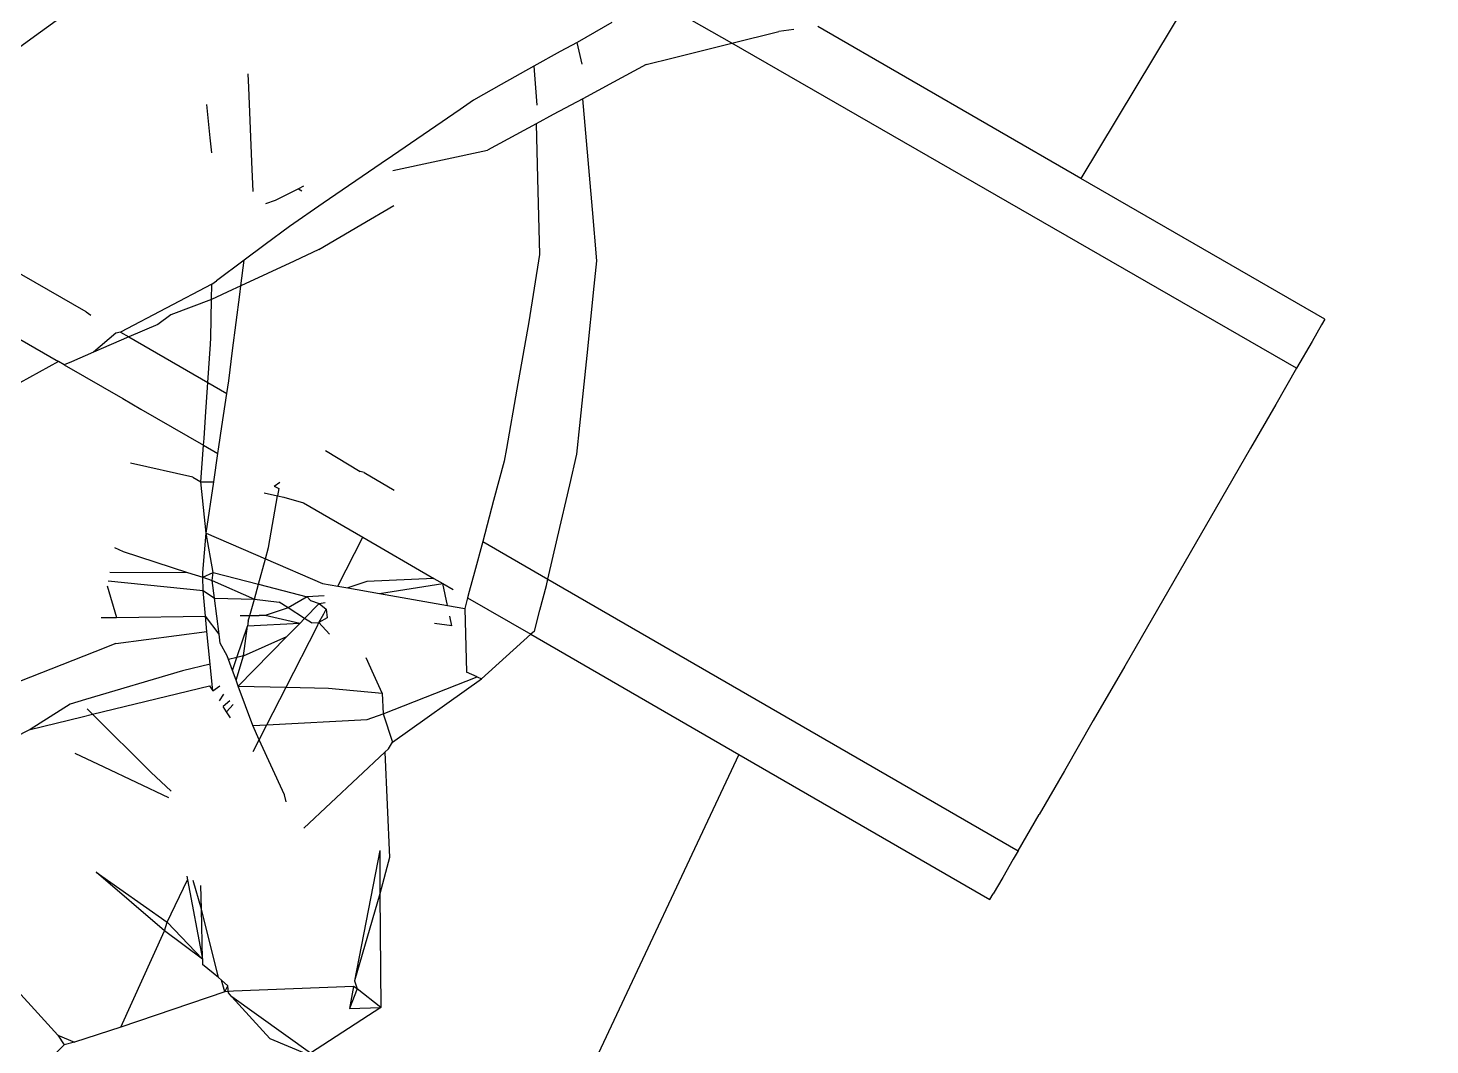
# Model space of a CAD drawing. Header units: inches. Extents: x 3324238 to 135265466, y -1036581 to 20094598.
# Drawn here: x 3354731.7715 to 3354732.1984, y -519085.2935 to -519084.984 of the extents above; entities that cross this region are included whole.
import ezdxf

# ---------------------------------------------------------------- set-up
doc = ezdxf.new("R2010")
doc.units = ezdxf.units.IN
doc.header["$MEASUREMENT"] = 0
doc.layers.add('FURNITURE', color=32, linetype='Continuous', lineweight=13)

msp = doc.modelspace()

# ---------------------------------------------------------------- linework, layer by layer
for p, q in [((3354732.133, -519084.96186, 0.00267), (3354732.09213, -519085.02978, 0.00267)), ((3354731.98585, -519084.98861, 0.00267), (3354731.96222, -519084.9751, 0.00267)), ((3354731.77344, -519084.9865, 0.00267), (3354731.78373, -519084.97901, 0.00267)), ((3354731.94933, -519084.98232, 0.00267), (3354731.93872, -519084.98842, 0.00267)), ((3354732.0047, -519084.98446, 0.00267), (3354732.00019, -519084.98503, 0.00267)), ((3354732.09213, -519085.02978, 0.00267), (3354732.01198, -519084.98353, 0.00267)), ((3354731.75682, -519084.99861, 0.00267), (3354731.77344, -519084.9865, 0.00267)), ((3354731.93872, -519084.98842, 0.00267), (3354731.93357, -519084.99116, 0.00267)), ((3354731.94025, -519084.995, 0.00267), (3354731.93872, -519084.98842, 0.00267)), ((3354731.96801, -519084.99306, 0.00267), (3354731.98585, -519084.98861, 0.00267)), ((3354731.98585, -519084.98861, 0.00267), (3354732.00019, -519084.98503, 0.00267)), ((3354732.15781, -519085.08754, 0.00267), (3354731.98585, -519084.98861, 0.00267)), ((3354731.93357, -519084.99116, 0.00267), (3354731.92556, -519084.99564, 0.00267)), ((3354731.95979, -519084.99511, 0.00267), (3354731.96801, -519084.99306, 0.00267)), ((3354731.92556, -519084.99564, 0.00267), (3354731.9156, -519085.00122, 0.00267)), ((3354731.92556, -519084.99564, 0.00267), (3354731.92648, -519085.00747, 0.00267)), ((3354731.95979, -519084.99511, 0.00267), (3354731.9498, -519085.00048, 0.00267)), ((3354731.83876, -519085.00212, 0.00267), (3354731.83859, -519084.99789, 0.00267)), ((3354731.9156, -519085.00122, 0.00267), (3354731.90719, -519085.00593, 0.00267)), ((3354731.9498, -519085.00048, 0.00267), (3354731.94045, -519085.00551, 0.00267)), ((3354731.83967, -519085.02474, 0.00267), (3354731.83876, -519085.00212, 0.00267)), ((3354731.90719, -519085.00593, 0.00267), (3354731.90308, -519085.00876, 0.00267)), ((3354731.94045, -519085.00551, 0.00267), (3354731.93147, -519085.01034, 0.00267)), ((3354731.94136, -519085.01602, 0.00267), (3354731.94045, -519085.00551, 0.00267)), ((3354731.82701, -519085.01743, 0.00267), (3354731.82597, -519085.00723, 0.00267)), ((3354731.90308, -519085.00876, 0.00267), (3354731.88253, -519085.02284, 0.00267)), ((3354731.93147, -519085.01034, 0.00267), (3354731.92622, -519085.01316, 0.00267)), ((3354731.92622, -519085.01316, 0.00267), (3354731.91139, -519085.02113, 0.00267)), ((3354731.92622, -519085.01316, 0.00267), (3354731.92664, -519085.02964, 0.00267)), ((3354731.82747, -519085.02197, 0.00267), (3354731.82701, -519085.01743, 0.00267)), ((3354731.94338, -519085.03926, 0.00267), (3354731.94136, -519085.01602, 0.00267)), ((3354731.88253, -519085.02284, 0.00267), (3354731.87902, -519085.02524, 0.00267)), ((3354731.88263, -519085.02732, 0.00267), (3354731.91139, -519085.02113, 0.00267)), ((3354731.84003, -519085.03372, 0.00267), (3354731.83967, -519085.02474, 0.00267)), ((3354731.87902, -519085.02524, 0.00267), (3354731.86143, -519085.0373, 0.00267)), ((3354731.92664, -519085.02964, 0.00267), (3354731.92722, -519085.05292, 0.00267)), ((3354732.1664, -519085.07264, 0.00267), (3354732.09213, -519085.02978, 0.00267)), ((3354731.85383, -519085.03292, 0.00267), (3354731.84677, -519085.03651, 0.00267)), ((3354731.8554, -519085.03212, 0.00267), (3354731.85383, -519085.03292, 0.00267)), ((3354731.85383, -519085.03292, 0.00267), (3354731.8549, -519085.03353, 0.00267)), ((3354731.84677, -519085.03651, 0.00267), (3354731.84387, -519085.03749, 0.00267)), ((3354731.86143, -519085.0373, 0.00267), (3354731.85113, -519085.04436, 0.00267)), ((3354731.87284, -519085.04389, 0.00267), (3354731.88288, -519085.03797, 0.00267)), ((3354731.94474, -519085.05486, 0.00267), (3354731.94338, -519085.03926, 0.00267)), ((3354731.85113, -519085.04436, 0.00267), (3354731.84373, -519085.04988, 0.00267)), ((3354731.86011, -519085.05141, 0.00267), (3354731.87284, -519085.04389, 0.00267)), ((3354731.84373, -519085.04988, 0.00267), (3354731.83734, -519085.05463, 0.00267)), ((3354731.86011, -519085.05141, 0.00267), (3354731.85253, -519085.05493, 0.00267)), ((3354731.92722, -519085.05292, 0.00267), (3354731.92399, -519085.07342, 0.00267)), ((3354731.78926, -519085.07034, 0.00267), (3354731.76008, -519085.0537, 0.00267)), ((3354731.83734, -519085.05463, 0.00267), (3354731.82887, -519085.06094, 0.00267)), ((3354731.83633, -519085.06246, 0.00267), (3354731.83734, -519085.05463, 0.00267)), ((3354731.85253, -519085.05493, 0.00267), (3354731.83633, -519085.06246, 0.00267)), ((3354731.94395, -519085.06252, 0.00267), (3354731.94474, -519085.05486, 0.00267)), ((3354731.8275, -519085.06196, 0.00267), (3354731.82887, -519085.06094, 0.00267)), ((3354731.8275, -519085.06196, 0.00267), (3354731.79969, -519085.07657, 0.00267)), ((3354731.8274, -519085.06662, 0.00267), (3354731.8275, -519085.06196, 0.00267)), ((3354731.83366, -519085.0637, 0.00267), (3354731.8274, -519085.06662, 0.00267)), ((3354731.83633, -519085.06246, 0.00267), (3354731.83366, -519085.0637, 0.00267)), ((3354731.8338, -519085.08212, 0.00267), (3354731.836, -519085.06506, 0.00267)), ((3354731.836, -519085.06506, 0.00267), (3354731.83633, -519085.06246, 0.00267)), ((3354731.94176, -519085.08368, 0.00267), (3354731.94395, -519085.06252, 0.00267)), ((3354731.8274, -519085.06662, 0.00267), (3354731.81497, -519085.07129, 0.00267)), ((3354731.82715, -519085.07829, 0.00267), (3354731.8274, -519085.06662, 0.00267)), ((3354731.78926, -519085.07034, 0.00267), (3354731.79068, -519085.07136, 0.00267)), ((3354731.81102, -519085.07423, 0.00267), (3354731.80221, -519085.07802, 0.00267)), ((3354731.81497, -519085.07129, 0.00267), (3354731.81102, -519085.07423, 0.00267)), ((3354731.92399, -519085.07342, 0.00267), (3354731.92037, -519085.09391, 0.00267)), ((3354732.16542, -519085.07434, 0.00267), (3354732.16252, -519085.07937, 0.00267)), ((3354732.1664, -519085.07264, 0.00267), (3354732.16542, -519085.07434, 0.00267)), ((3354731.76897, -519085.07865, 0.00267), (3354731.78077, -519085.08546, 0.00267)), ((3354731.79829, -519085.07686, 0.00267), (3354731.79143, -519085.08267, 0.00267)), ((3354731.80221, -519085.07802, 0.00267), (3354731.79143, -519085.08267, 0.00267)), ((3354731.79969, -519085.07657, 0.00267), (3354731.79829, -519085.07686, 0.00267)), ((3354731.79969, -519085.07657, 0.00267), (3354731.80221, -519085.07802, 0.00267)), ((3354731.80221, -519085.07802, 0.00267), (3354731.82629, -519085.09192, 0.00267)), ((3354731.8271, -519085.08023, 0.00267), (3354731.82715, -519085.07829, 0.00267)), ((3354731.79143, -519085.08267, 0.00267), (3354731.7847, -519085.08557, 0.00267)), ((3354731.82629, -519085.09192, 0.00267), (3354731.8271, -519085.08023, 0.00267)), ((3354731.83261, -519085.09142, 0.00267), (3354731.8338, -519085.08212, 0.00267)), ((3354732.16252, -519085.07937, 0.00267), (3354732.15781, -519085.08754, 0.00267)), ((3354731.78077, -519085.08546, 0.00267), (3354731.76606, -519085.0936, 0.00267)), ((3354731.78255, -519085.0865, 0.00267), (3354731.78077, -519085.08546, 0.00267)), ((3354731.7847, -519085.08557, 0.00267), (3354731.78255, -519085.0865, 0.00267)), ((3354731.78255, -519085.0865, 0.00267), (3354731.80039, -519085.09676, 0.00267)), ((3354731.93957, -519085.10494, 0.00267), (3354731.94176, -519085.08368, 0.00267)), ((3354731.83204, -519085.09524, 0.00267), (3354731.83261, -519085.09142, 0.00267)), ((3354732.15781, -519085.08754, 0.00267), (3354732.15147, -519085.09853, 0.00267)), ((3354731.82556, -519085.10238, 0.00267), (3354731.82629, -519085.09192, 0.00267)), ((3354731.82629, -519085.09192, 0.00267), (3354731.83204, -519085.09524, 0.00267)), ((3354731.83055, -519085.10526, 0.00267), (3354731.83204, -519085.09524, 0.00267)), ((3354731.92037, -519085.09391, 0.00267), (3354731.91718, -519085.11193, 0.00267)), ((3354731.80039, -519085.09676, 0.00267), (3354731.80588, -519085.09997, 0.00267)), ((3354731.80588, -519085.09997, 0.00267), (3354731.82496, -519085.11098, 0.00267)), ((3354732.15147, -519085.09853, 0.00267), (3354732.14374, -519085.11191, 0.00267)), ((3354731.8251, -519085.10888, 0.00267), (3354731.82556, -519085.10238, 0.00267)), ((3354731.82962, -519085.11149, 0.00267), (3354731.83055, -519085.10526, 0.00267)), ((3354731.93867, -519085.11371, 0.00267), (3354731.93957, -519085.10494, 0.00267)), ((3354731.82417, -519085.12216, 0.00267), (3354731.82496, -519085.11098, 0.00267)), ((3354731.82496, -519085.11098, 0.00267), (3354731.8251, -519085.10888, 0.00267)), ((3354731.82496, -519085.11098, 0.00267), (3354731.82933, -519085.1135, 0.00267)), ((3354731.82933, -519085.1135, 0.00267), (3354731.82962, -519085.11149, 0.00267)), ((3354731.86207, -519085.11258, 0.00267), (3354731.87268, -519085.11901, 0.00267)), ((3354731.91718, -519085.11193, 0.00267), (3354731.91648, -519085.11587, 0.00267)), ((3354732.14374, -519085.11191, 0.00267), (3354732.13493, -519085.12718, 0.00267)), ((3354731.8217, -519085.12069, 0.00267), (3354731.80274, -519085.11645, 0.00267)), ((3354731.82805, -519085.12209, 0.00267), (3354731.82933, -519085.1135, 0.00267)), ((3354731.91648, -519085.11587, 0.00267), (3354731.91327, -519085.12784, 0.00267)), ((3354731.93648, -519085.12307, 0.00267), (3354731.93867, -519085.11371, 0.00267)), ((3354731.8217, -519085.12069, 0.00267), (3354731.82417, -519085.12216, 0.00267)), ((3354731.87384, -519085.11923, 0.00267), (3354731.87268, -519085.11901, 0.00267)), ((3354731.87384, -519085.11923, 0.00267), (3354731.88297, -519085.12465, 0.00267)), ((3354731.82417, -519085.12216, 0.00267), (3354731.82805, -519085.12209, 0.00267)), ((3354731.82572, -519085.13777, 0.00267), (3354731.82417, -519085.12216, 0.00267)), ((3354731.82572, -519085.13777, 0.00267), (3354731.82805, -519085.12209, 0.00267)), ((3354731.84345, -519085.12549, 0.00267), (3354731.84747, -519085.12637, 0.00267)), ((3354731.84646, -519085.1234, 0.00267), (3354731.84819, -519085.1222, 0.00267)), ((3354731.84646, -519085.1234, 0.00267), (3354731.84785, -519085.12419, 0.00267)), ((3354731.84785, -519085.12419, 0.00267), (3354731.84747, -519085.12637, 0.00267)), ((3354731.93275, -519085.13905, 0.00267), (3354731.93648, -519085.12307, 0.00267)), ((3354731.84477, -519085.14215, 0.00267), (3354731.84747, -519085.12637, 0.00267)), ((3354731.84747, -519085.12637, 0.00267), (3354731.84936, -519085.12679, 0.00267)), ((3354731.84936, -519085.12679, 0.00267), (3354731.85538, -519085.12852, 0.00267)), ((3354731.85538, -519085.12852, 0.00267), (3354731.8735, -519085.13898, 0.00267)), ((3354731.91327, -519085.12784, 0.00267), (3354731.90996, -519085.14023, 0.00267)), ((3354732.13493, -519085.12718, 0.00267), (3354732.12536, -519085.14375, 0.00267)), ((3354731.82469, -519085.14968, 0.00267), (3354731.82572, -519085.13777, 0.00267)), ((3354731.82572, -519085.13777, 0.00267), (3354731.84383, -519085.14554, 0.00267)), ((3354731.82793, -519085.14969, 0.00267), (3354731.82572, -519085.13777, 0.00267)), ((3354731.79785, -519085.14213, 0.00267), (3354731.80048, -519085.14327, 0.00267)), ((3354731.84383, -519085.14554, 0.00267), (3354731.84477, -519085.14215, 0.00267)), ((3354731.86589, -519085.15384, 0.00267), (3354731.8735, -519085.13898, 0.00267)), ((3354731.8735, -519085.13898, 0.00267), (3354731.89513, -519085.15149, 0.00267)), ((3354731.90996, -519085.14023, 0.00267), (3354731.90744, -519085.14965, 0.00267)), ((3354731.90996, -519085.14023, 0.00267), (3354731.9298, -519085.15169, 0.00267)), ((3354731.9298, -519085.15169, 0.00267), (3354731.93275, -519085.13905, 0.00267)), ((3354731.80048, -519085.14327, 0.00267), (3354731.82011, -519085.14967, 0.00267)), ((3354731.84169, -519085.15328, 0.00267), (3354731.84383, -519085.14554, 0.00267)), ((3354731.84383, -519085.14554, 0.00267), (3354731.86121, -519085.15301, 0.00267)), ((3354732.12536, -519085.14375, 0.00267), (3354732.11542, -519085.16097, 0.00267)), ((3354731.79642, -519085.14962, 0.00267), (3354731.82011, -519085.14967, 0.00267)), ((3354731.82011, -519085.14967, 0.00267), (3354731.82472, -519085.15118, 0.00267)), ((3354731.82472, -519085.15118, 0.00267), (3354731.82469, -519085.14968, 0.00267)), ((3354731.82472, -519085.15118, 0.00267), (3354731.82793, -519085.14969, 0.00267)), ((3354731.82479, -519085.15516, 0.00267), (3354731.82472, -519085.15118, 0.00267)), ((3354731.82472, -519085.15118, 0.00267), (3354731.82758, -519085.15211, 0.00267)), ((3354731.82758, -519085.15211, 0.00267), (3354731.82793, -519085.14969, 0.00267)), ((3354731.82793, -519085.14969, 0.00267), (3354731.84169, -519085.15328, 0.00267)), ((3354731.90744, -519085.14965, 0.00267), (3354731.90587, -519085.15549, 0.00267)), ((3354731.79564, -519085.15373, 0.00267), (3354731.79847, -519085.16342, 0.00267)), ((3354731.79593, -519085.15222, 0.00267), (3354731.82479, -519085.15516, 0.00267)), ((3354731.82554, -519085.16301, 0.00267), (3354731.82479, -519085.15516, 0.00267)), ((3354731.82479, -519085.15516, 0.00267), (3354731.82828, -519085.15754, 0.00267)), ((3354731.82758, -519085.15211, 0.00267), (3354731.84044, -519085.15782, 0.00267)), ((3354731.82828, -519085.15754, 0.00267), (3354731.82758, -519085.15211, 0.00267)), ((3354731.84044, -519085.15782, 0.00267), (3354731.84169, -519085.15328, 0.00267)), ((3354731.84169, -519085.15328, 0.00267), (3354731.85648, -519085.15713, 0.00267)), ((3354731.86121, -519085.15301, 0.00267), (3354731.86589, -519085.15384, 0.00267)), ((3354731.86589, -519085.15384, 0.00267), (3354731.86886, -519085.15436, 0.00267)), ((3354731.87463, -519085.15242, 0.00267), (3354731.86886, -519085.15436, 0.00267)), ((3354731.86886, -519085.15436, 0.00267), (3354731.87856, -519085.15609, 0.00267)), ((3354731.89513, -519085.15149, 0.00267), (3354731.87463, -519085.15242, 0.00267)), ((3354731.87856, -519085.15609, 0.00267), (3354731.89784, -519085.15304, 0.00267)), ((3354731.89513, -519085.15149, 0.00267), (3354731.89784, -519085.15304, 0.00267)), ((3354731.89924, -519085.15976, 0.00267), (3354731.89784, -519085.15304, 0.00267)), ((3354731.89784, -519085.15304, 0.00267), (3354731.90102, -519085.15489, 0.00267)), ((3354731.90587, -519085.15549, 0.00267), (3354731.90536, -519085.1574, 0.00267)), ((3354731.9274, -519085.16117, 0.00267), (3354731.92935, -519085.15364, 0.00267)), ((3354731.92935, -519085.15364, 0.00267), (3354731.9298, -519085.15169, 0.00267)), ((3354731.9298, -519085.15169, 0.00267), (3354732.07303, -519085.23438, 0.00267)), ((3354731.82828, -519085.15754, 0.00267), (3354731.84044, -519085.15782, 0.00267)), ((3354731.8297, -519085.1685, 0.00267), (3354731.82828, -519085.15754, 0.00267)), ((3354731.83905, -519085.16281, 0.00267), (3354731.84044, -519085.15782, 0.00267)), ((3354731.84044, -519085.15782, 0.00267), (3354731.84796, -519085.15876, 0.00267)), ((3354731.85068, -519085.16049, 0.00267), (3354731.84796, -519085.15876, 0.00267)), ((3354731.85648, -519085.15713, 0.00267), (3354731.85068, -519085.16049, 0.00267)), ((3354731.86021, -519085.15911, 0.00267), (3354731.85574, -519085.16369, 0.00267)), ((3354731.86173, -519085.15677, 0.00267), (3354731.85648, -519085.15713, 0.00267)), ((3354731.85648, -519085.15713, 0.00267), (3354731.85751, -519085.15819, 0.00267)), ((3354731.85751, -519085.15819, 0.00267), (3354731.86021, -519085.15911, 0.00267)), ((3354731.86021, -519085.15911, 0.00267), (3354731.86201, -519085.15882, 0.00267)), ((3354731.86021, -519085.15911, 0.00267), (3354731.86229, -519085.16086, 0.00267)), ((3354731.87856, -519085.15609, 0.00267), (3354731.89924, -519085.15976, 0.00267)), ((3354731.89924, -519085.15976, 0.00267), (3354731.90448, -519085.16069, 0.00267)), ((3354731.90536, -519085.1574, 0.00267), (3354731.90448, -519085.16069, 0.00267)), ((3354731.90536, -519085.1574, 0.00267), (3354731.92464, -519085.16853, 0.00267)), ((3354731.79379, -519085.16343, 0.00267), (3354731.79847, -519085.16342, 0.00267)), ((3354731.79847, -519085.16342, 0.00267), (3354731.82554, -519085.16301, 0.00267)), ((3354731.8297, -519085.1685, 0.00267), (3354731.82554, -519085.16301, 0.00267)), ((3354731.82599, -519085.1677, 0.00267), (3354731.82554, -519085.16301, 0.00267)), ((3354731.83606, -519085.16285, 0.00267), (3354731.83905, -519085.16281, 0.00267)), ((3354731.83857, -519085.16456, 0.00267), (3354731.83905, -519085.16281, 0.00267)), ((3354731.83905, -519085.16281, 0.00267), (3354731.84186, -519085.16277, 0.00267)), ((3354731.84372, -519085.16283, 0.00267), (3354731.84186, -519085.16277, 0.00267)), ((3354731.85068, -519085.16049, 0.00267), (3354731.84372, -519085.16283, 0.00267)), ((3354731.85423, -519085.16522, 0.00267), (3354731.84372, -519085.16283, 0.00267)), ((3354731.85574, -519085.16369, 0.00267), (3354731.85068, -519085.16049, 0.00267)), ((3354731.85574, -519085.16369, 0.00267), (3354731.85423, -519085.16522, 0.00267)), ((3354731.85786, -519085.16503, 0.00267), (3354731.85574, -519085.16369, 0.00267)), ((3354731.86011, -519085.16491, 0.00267), (3354731.86154, -519085.16232, 0.00267)), ((3354731.86264, -519085.16346, 0.00267), (3354731.86011, -519085.16491, 0.00267)), ((3354731.86154, -519085.16232, 0.00267), (3354731.86229, -519085.16086, 0.00267)), ((3354731.86229, -519085.16086, 0.00267), (3354731.86264, -519085.16346, 0.00267)), ((3354731.90053, -519085.16596, 0.00267), (3354731.89991, -519085.16297, 0.00267)), ((3354731.90448, -519085.16069, 0.00267), (3354731.90502, -519085.18002, 0.00267)), ((3354731.92575, -519085.16753, 0.00267), (3354731.9274, -519085.16117, 0.00267)), ((3354732.11542, -519085.16097, 0.00267), (3354732.10547, -519085.1782, 0.00267)), ((3354731.79827, -519085.17135, 0.00267), (3354731.82599, -519085.1677, 0.00267)), ((3354731.82693, -519085.17759, 0.00267), (3354731.82599, -519085.1677, 0.00267)), ((3354731.83506, -519085.17554, 0.00267), (3354731.83839, -519085.16606, 0.00267)), ((3354731.8371, -519085.17503, 0.00267), (3354731.83839, -519085.16606, 0.00267)), ((3354731.83857, -519085.16456, 0.00267), (3354731.83839, -519085.16606, 0.00267)), ((3354731.85423, -519085.16522, 0.00267), (3354731.83839, -519085.16606, 0.00267)), ((3354731.85009, -519085.18465, 0.00267), (3354731.85959, -519085.16612, 0.00267)), ((3354731.85423, -519085.16522, 0.00267), (3354731.85033, -519085.16921, 0.00267)), ((3354731.85786, -519085.16503, 0.00267), (3354731.86011, -519085.16491, 0.00267)), ((3354731.85959, -519085.16612, 0.00267), (3354731.86011, -519085.16491, 0.00267)), ((3354731.86333, -519085.16849, 0.00267), (3354731.86011, -519085.16491, 0.00267)), ((3354731.90053, -519085.16596, 0.00267), (3354731.89533, -519085.16526, 0.00267)), ((3354731.92575, -519085.16753, 0.00267), (3354731.92464, -519085.16853, 0.00267)), ((3354731.79827, -519085.17135, 0.00267), (3354731.7918, -519085.17389, 0.00267)), ((3354731.83005, -519085.17127, 0.00267), (3354731.8297, -519085.1685, 0.00267)), ((3354731.83212, -519085.1751, 0.00267), (3354731.83005, -519085.17127, 0.00267)), ((3354731.85033, -519085.16921, 0.00267), (3354731.83552, -519085.18434, 0.00267)), ((3354731.8371, -519085.17503, 0.00267), (3354731.85033, -519085.16921, 0.00267)), ((3354731.92464, -519085.16853, 0.00267), (3354731.90961, -519085.18203, 0.00267)), ((3354731.92464, -519085.16853, 0.00267), (3354731.988, -519085.20511, 0.00267)), ((3354731.7918, -519085.17389, 0.00267), (3354731.75307, -519085.18908, 0.00267)), ((3354731.83252, -519085.17618, 0.00267), (3354731.83212, -519085.1751, 0.00267)), ((3354731.83506, -519085.17554, 0.00267), (3354731.83252, -519085.17618, 0.00267)), ((3354731.83377, -519085.17957, 0.00267), (3354731.83252, -519085.17618, 0.00267)), ((3354731.83377, -519085.17957, 0.00267), (3354731.83506, -519085.17554, 0.00267)), ((3354731.83485, -519085.18252, 0.00267), (3354731.8371, -519085.17503, 0.00267)), ((3354731.8371, -519085.17503, 0.00267), (3354731.83506, -519085.17554, 0.00267)), ((3354731.8768, -519085.18084, 0.00267), (3354731.87443, -519085.17569, 0.00267)), ((3354731.81858, -519085.17969, 0.00267), (3354731.78904, -519085.18838, 0.00267)), ((3354731.82693, -519085.17759, 0.00267), (3354731.81858, -519085.17969, 0.00267)), ((3354731.82743, -519085.18278, 0.00267), (3354731.82693, -519085.17759, 0.00267)), ((3354731.83485, -519085.18252, 0.00267), (3354731.83377, -519085.17957, 0.00267)), ((3354731.87939, -519085.18646, 0.00267), (3354731.8768, -519085.18084, 0.00267)), ((3354731.90828, -519085.18145, 0.00267), (3354731.90502, -519085.18002, 0.00267)), ((3354732.10547, -519085.1782, 0.00267), (3354732.09591, -519085.19476, 0.00267)), ((3354731.79116, -519085.19287, 0.00267), (3354731.82673, -519085.18416, 0.00267)), ((3354731.82673, -519085.18416, 0.00267), (3354731.82778, -519085.18575, 0.00267)), ((3354731.82778, -519085.18575, 0.00267), (3354731.82743, -519085.18278, 0.00267)), ((3354731.82778, -519085.18575, 0.00267), (3354731.82995, -519085.18423, 0.00267)), ((3354731.83552, -519085.18434, 0.00267), (3354731.83485, -519085.18252, 0.00267)), ((3354731.83552, -519085.18434, 0.00267), (3354731.85009, -519085.18465, 0.00267)), ((3354731.83993, -519085.19632, 0.00267), (3354731.83552, -519085.18434, 0.00267)), ((3354731.84423, -519085.19609, 0.00267), (3354731.85009, -519085.18465, 0.00267)), ((3354731.85009, -519085.18465, 0.00267), (3354731.86299, -519085.18492, 0.00267)), ((3354731.86299, -519085.18492, 0.00267), (3354731.87939, -519085.18646, 0.00267)), ((3354731.87966, -519085.19269, 0.00267), (3354731.90828, -519085.18145, 0.00267)), ((3354731.8825, -519085.20138, 0.00267), (3354731.90961, -519085.18203, 0.00267)), ((3354731.90828, -519085.18145, 0.00267), (3354731.90961, -519085.18203, 0.00267)), ((3354731.78431, -519085.18977, 0.00267), (3354731.7722, -519085.19751, 0.00267)), ((3354731.78904, -519085.18838, 0.00267), (3354731.78431, -519085.18977, 0.00267)), ((3354731.82981, -519085.1888, 0.00267), (3354731.83111, -519085.18677, 0.00267)), ((3354731.83297, -519085.18879, 0.00267), (3354731.83095, -519085.19051, 0.00267)), ((3354731.87939, -519085.18646, 0.00267), (3354731.87966, -519085.19269, 0.00267)), ((3354731.7722, -519085.19751, 0.00267), (3354731.78804, -519085.19363, 0.00267)), ((3354731.78804, -519085.19363, 0.00267), (3354731.79116, -519085.19287, 0.00267)), ((3354731.79116, -519085.19287, 0.00267), (3354731.78953, -519085.19125, 0.00267)), ((3354731.80886, -519085.21048, 0.00267), (3354731.79116, -519085.19287, 0.00267)), ((3354731.83198, -519085.19208, 0.00267), (3354731.83095, -519085.19051, 0.00267)), ((3354731.83198, -519085.19208, 0.00267), (3354731.83395, -519085.18985, 0.00267)), ((3354731.83321, -519085.19392, 0.00267), (3354731.83198, -519085.19208, 0.00267)), ((3354731.87479, -519085.19442, 0.00267), (3354731.87966, -519085.19269, 0.00267)), ((3354731.87966, -519085.19269, 0.00267), (3354731.8825, -519085.20138, 0.00267)), ((3354731.7722, -519085.19751, 0.00267), (3354731.74914, -519085.20903, 0.00267)), ((3354731.83993, -519085.19632, 0.00267), (3354731.84423, -519085.19609, 0.00267)), ((3354731.84191, -519085.20061, 0.00267), (3354731.83993, -519085.19632, 0.00267)), ((3354731.84191, -519085.20061, 0.00267), (3354731.84423, -519085.19609, 0.00267)), ((3354731.84423, -519085.19609, 0.00267), (3354731.87479, -519085.19442, 0.00267)), ((3354732.09591, -519085.19476, 0.00267), (3354732.08709, -519085.21003, 0.00267)), ((3354731.84005, -519085.20424, 0.00267), (3354731.84191, -519085.20061, 0.00267)), ((3354731.84965, -519085.21734, 0.00267), (3354731.84191, -519085.20061, 0.00267)), ((3354731.88128, -519085.20339, 0.00267), (3354731.8825, -519085.20138, 0.00267)), ((3354731.79468, -519085.20899, 0.00267), (3354731.78591, -519085.2048, 0.00267)), ((3354731.85547, -519085.22749, 0.00267), (3354731.88019, -519085.20441, 0.00267)), ((3354731.88019, -519085.20441, 0.00267), (3354731.88128, -519085.20339, 0.00267)), ((3354731.88019, -519085.20441, 0.00267), (3354731.88162, -519085.2365, 0.00267)), ((3354731.988, -519085.20511, 0.00267), (3354731.92046, -519085.34851, 0.00267)), ((3354731.988, -519085.20511, 0.00267), (3354732.06444, -519085.24924, 0.00267)), ((3354731.81434, -519085.2183, 0.00267), (3354731.79468, -519085.20899, 0.00267)), ((3354731.80886, -519085.21048, 0.00267), (3354731.81506, -519085.21631, 0.00267)), ((3354732.08709, -519085.21003, 0.00267), (3354732.07937, -519085.2234, 0.00267)), ((3354731.85016, -519085.21949, 0.00267), (3354731.84965, -519085.21734, 0.00267)), ((3354732.07303, -519085.23438, 0.00267), (3354732.07937, -519085.2234, 0.00267)), ((3354731.8786, -519085.23437, 0.00267), (3354731.87097, -519085.27402, 0.00267)), ((3354731.8786, -519085.23437, 0.00267), (3354731.87868, -519085.24749, 0.00267)), ((3354731.88162, -519085.2365, 0.00267), (3354731.87868, -519085.24749, 0.00267)), ((3354732.07303, -519085.23438, 0.00267), (3354732.07155, -519085.23694, 0.00267)), ((3354731.7923, -519085.24091, 0.00267), (3354731.81383, -519085.25613, 0.00267)), ((3354731.81302, -519085.25879, 0.00267), (3354731.7923, -519085.24091, 0.00267)), ((3354732.07155, -519085.23694, 0.00267), (3354732.06832, -519085.24253, 0.00267)), ((3354731.81383, -519085.25613, 0.00267), (3354731.82007, -519085.24323, 0.00267)), ((3354731.81991, -519085.24219, 0.00267), (3354731.82007, -519085.24323, 0.00267)), ((3354731.82007, -519085.24323, 0.00267), (3354731.82461, -519085.26738, 0.00267)), ((3354731.8243, -519085.25223, 0.00267), (3354731.82181, -519085.24345, 0.00267)), ((3354731.8243, -519085.25223, 0.00267), (3354731.82415, -519085.24499, 0.00267)), ((3354732.06832, -519085.24253, 0.00267), (3354732.06541, -519085.24755, 0.00267)), ((3354731.87868, -519085.24749, 0.00267), (3354731.87097, -519085.27402, 0.00267)), ((3354731.87868, -519085.24749, 0.00267), (3354731.8789, -519085.28216, 0.00267)), ((3354732.06444, -519085.24924, 0.00267), (3354732.06541, -519085.24755, 0.00267)), ((3354731.82461, -519085.26738, 0.00267), (3354731.8243, -519085.25223, 0.00267)), ((3354731.82949, -519085.27299, 0.00267), (3354731.8243, -519085.25223, 0.00267)), ((3354731.75032, -519085.25735, 0.00267), (3354731.78056, -519085.29056, 0.00267)), ((3354731.81302, -519085.25879, 0.00267), (3354731.81383, -519085.25613, 0.00267)), ((3354731.81383, -519085.25613, 0.00267), (3354731.82461, -519085.26738, 0.00267)), ((3354731.79974, -519085.28814, 0.00267), (3354731.81302, -519085.25879, 0.00267)), ((3354731.82461, -519085.26738, 0.00267), (3354731.81302, -519085.25879, 0.00267)), ((3354731.82461, -519085.26738, 0.00267), (3354731.82465, -519085.26903, 0.00267)), ((3354731.82949, -519085.27299, 0.00267), (3354731.82465, -519085.26903, 0.00267)), ((3354731.83041, -519085.27379, 0.00267), (3354731.82949, -519085.27299, 0.00267)), ((3354731.83238, -519085.27549, 0.00267), (3354731.83041, -519085.27379, 0.00267)), ((3354731.83143, -519085.27739, 0.00267), (3354731.83041, -519085.27379, 0.00267)), ((3354731.87097, -519085.27402, 0.00267), (3354731.87175, -519085.27645, 0.00267)), ((3354731.83143, -519085.27739, 0.00267), (3354731.79974, -519085.28814, 0.00267)), ((3354731.83143, -519085.27739, 0.00267), (3354731.83238, -519085.27549, 0.00267)), ((3354731.83409, -519085.27718, 0.00267), (3354731.83143, -519085.27739, 0.00267)), ((3354731.83252, -519085.27768, 0.00267), (3354731.83238, -519085.27549, 0.00267)), ((3354731.83362, -519085.27889, 0.00267), (3354731.83252, -519085.27768, 0.00267)), ((3354731.84513, -519085.29154, 0.00267), (3354731.83362, -519085.27889, 0.00267)), ((3354731.85756, -519085.29602, 0.00267), (3354731.83362, -519085.27889, 0.00267)), ((3354731.87064, -519085.27572, 0.00267), (3354731.83409, -519085.27718, 0.00267)), ((3354731.87064, -519085.27572, 0.00267), (3354731.86936, -519085.2824, 0.00267)), ((3354731.87175, -519085.27645, 0.00267), (3354731.86936, -519085.2824, 0.00267)), ((3354731.87175, -519085.27645, 0.00267), (3354731.87064, -519085.27572, 0.00267)), ((3354731.8789, -519085.28216, 0.00267), (3354731.87175, -519085.27645, 0.00267)), ((3354731.8789, -519085.28216, 0.00267), (3354731.85756, -519085.29602, 0.00267)), ((3354731.86936, -519085.2824, 0.00267), (3354731.8789, -519085.28216, 0.00267)), ((3354731.78056, -519085.29056, 0.00267), (3354731.78561, -519085.29265, 0.00267)), ((3354731.78056, -519085.29056, 0.00267), (3354731.78256, -519085.2935, 0.00267)), ((3354731.79974, -519085.28814, 0.00267), (3354731.78561, -519085.29265, 0.00267)), ((3354731.84513, -519085.29154, 0.00267), (3354731.85627, -519085.29626, 0.00267)), ((3354731.78256, -519085.2935, 0.00267), (3354731.77803, -519085.29791, 0.00267)), ((3354731.78561, -519085.29265, 0.00267), (3354731.78256, -519085.2935, 0.00267))]:
    msp.add_line(p, q)
at = {"layer": 'FURNITURE', "lineweight": 30}
msp.add_arc((3354732.75313, -519086.61744, 0.00267), 12.0161, 2.966283, 177.033717, dxfattribs=at)

doc.saveas('drawing.dxf')
